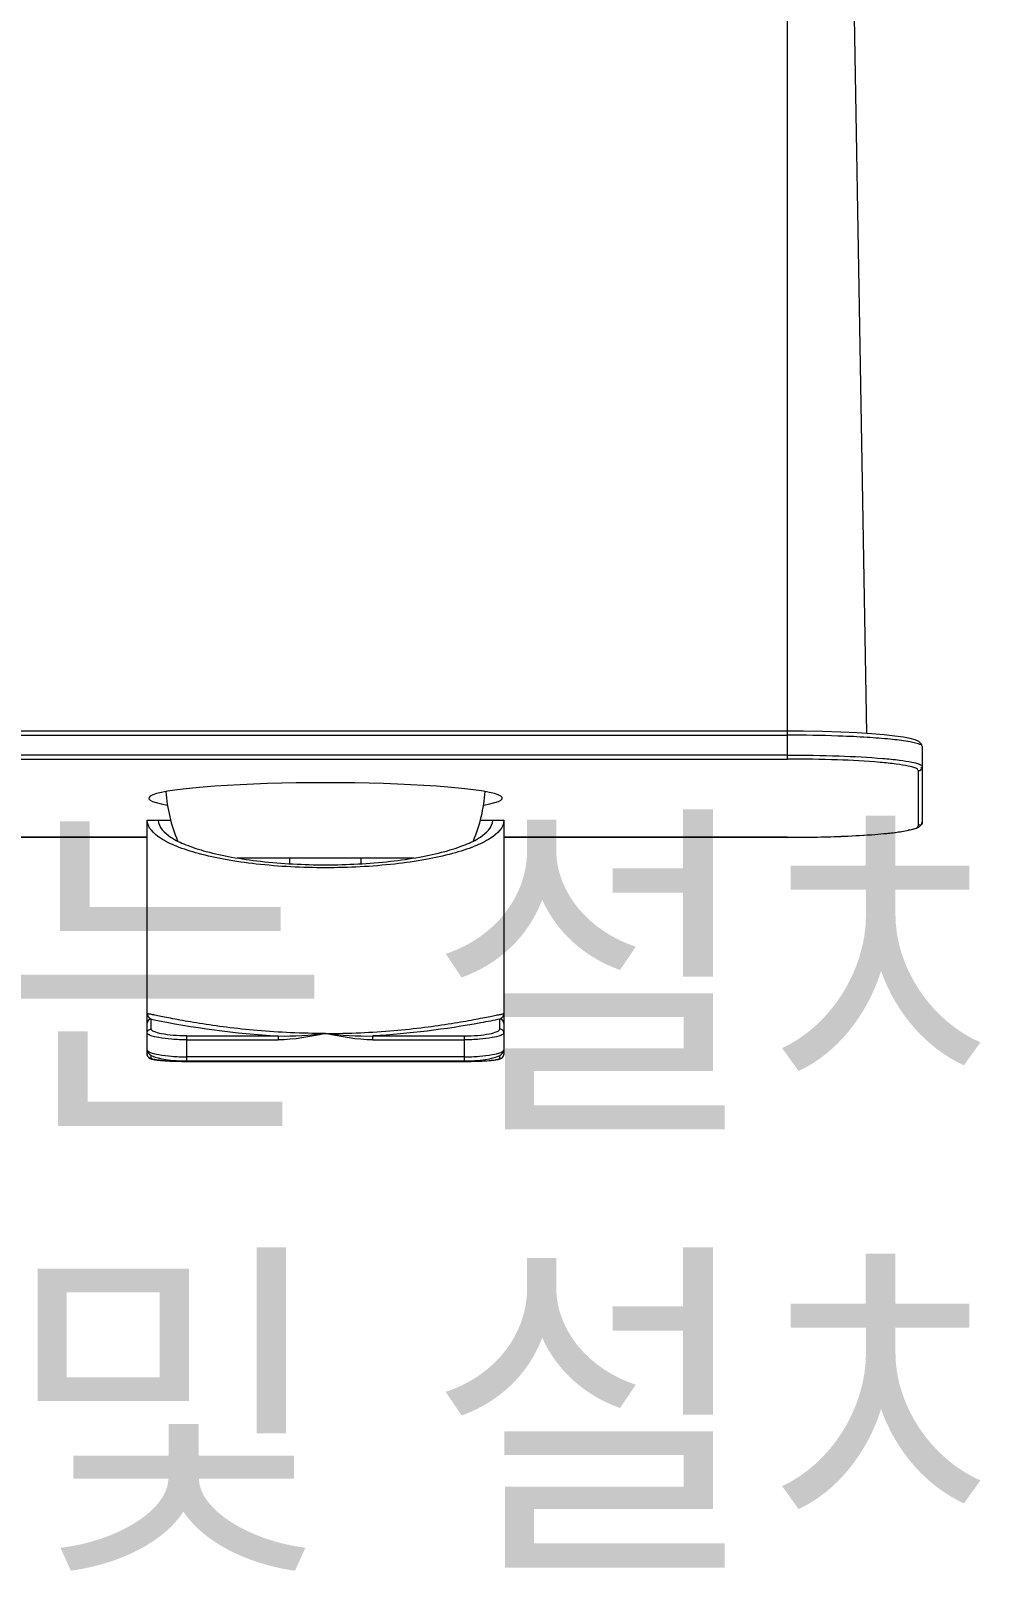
# Model space of a CAD drawing. Header units: millimetres. Extents: x 6794 to 7564, y -3773 to -2783.
# Drawn here: x 7102.57 to 7132.61, y -2964.81 to -2916.16 of the extents above; entities that cross this region are included whole.
import ezdxf

# ---------------------------------------------------------------- set-up
doc = ezdxf.new("R2010")
doc.units = ezdxf.units.MM
doc.header["$LTSCALE"] = 0.1
doc.layers.get('0').update_dxf_attribs({"lineweight": 13})
doc.layers.add('DIM', color=3, linetype='Continuous', lineweight=9)
doc.styles.get("Standard").update_dxf_attribs({"font": 'arial.ttf'})

msp = doc.modelspace()

# ---------------------------------------------------------------- linework, layer by layer
at = {"color": 7, "linetype": 'Continuous'}
for p, q in [((7126.4413, -2939.1429), (7126.4413, -2908.4077)), ((7128.4181, -2908.6533), (7128.9363, -2938.3401)), ((7126.4413, -2938.266), (7096.2663, -2938.266)), ((7096.2663, -2938.391), (7126.4413, -2938.391)), ((7128.0798, -2938.4188), (7128.0307, -2938.4171)), ((7126.4413, -2939.0183), (7096.2663, -2939.0183)), ((7130.6912, -2938.7488), (7130.6913, -2938.7519)), ((7130.6913, -2938.7519), (7130.6913, -2941.129)), ((7096.2663, -2939.1429), (7126.4413, -2939.1429)), ((7130.5663, -2939.5038), (7130.5663, -2941.2535)), ((7106.2413, -2941.0749), (7106.9795, -2941.0749)), ((7106.2413, -2948.3243), (7106.2413, -2941.0749)), ((7116.753, -2941.0749), (7117.4913, -2941.0749)), ((7117.4913, -2941.0749), (7117.4913, -2948.4664)), ((7130.6708, -2941.2069), (7130.6912, -2941.1319)), ((7130.6913, -2941.129), (7130.6912, -2941.132)), ((7106.2413, -2941.6144), (7096.9138, -2941.6144)), ((7106.2413, -2941.6149), (7096.9138, -2941.6149)), ((7126.4413, -2941.6144), (7117.4913, -2941.6144)), ((7126.4413, -2941.6149), (7117.4913, -2941.6149)), ((7126.4413, -2941.6149), (7126.4413, -2941.6144)), ((7128.2259, -2941.5789), (7128.2413, -2941.5783)), ((7114.6563, -2942.2679), (7109.0755, -2942.2679)), ((7110.7413, -2942.4457), (7110.7413, -2942.2679)), ((7112.9913, -2942.4456), (7112.9913, -2942.2679)), ((7106.3663, -2947.6684), (7106.3663, -2947.3527)), ((7117.3663, -2947.6684), (7117.3663, -2947.3527)), ((7107.4913, -2947.8848), (7110.3716, -2947.8848)), ((7107.4913, -2948.6691), (7107.4913, -2947.8848)), ((7107.4913, -2948.007), (7110.3716, -2948.007)), ((7110.3716, -2947.8848), (7110.3716, -2948.007)), ((7113.361, -2947.8848), (7116.2413, -2947.8848)), ((7113.361, -2948.007), (7113.361, -2947.8848)), ((7113.361, -2948.007), (7116.2413, -2948.007)), ((7116.2413, -2947.8848), (7116.2413, -2948.6691)), ((7106.2413, -2948.4673), (7106.2413, -2948.3257)), ((7106.3663, -2948.591), (7106.3663, -2948.4984)), ((7106.3771, -2948.6126), (7106.4045, -2948.6197)), ((7116.2413, -2948.5441), (7107.4913, -2948.5441)), ((7107.4913, -2948.6691), (7116.2413, -2948.6691)), ((7107.4913, -2948.6876), (7116.2413, -2948.6876)), ((7107.4913, -2948.6881), (7107.4913, -2948.6876)), ((7107.4913, -2948.6881), (7116.3157, -2948.6879)), ((7116.2413, -2948.6876), (7116.2413, -2948.6881)), ((7117.3663, -2948.591), (7117.3663, -2948.4984)), ((7117.4913, -2948.4676), (7117.4913, -2948.4664))]:
    msp.add_line(p, q, dxfattribs=at)
for points in [[(7130.6912, -2938.749), (7130.6708, -2938.674), (7130.5833, -2938.5903), (7130.4695, -2938.5413), (7130.3107, -2938.4985), (7130.0967, -2938.4579), (7129.8244, -2938.4194), (7129.4912, -2938.3833), (7129.0956, -2938.3503), (7128.6383, -2938.3212), (7128.1217, -2938.2972), (7127.5505, -2938.2792), (7126.9321, -2938.2685), (7126.4413, -2938.266)], [(7126.4413, -2941.6149), (7126.9321, -2941.6123), (7127.5505, -2941.6016), (7128.1217, -2941.5837), (7128.6383, -2941.5596), (7129.0956, -2941.5306), (7129.4912, -2941.4976), (7129.8244, -2941.4614), (7130.0967, -2941.4229), (7130.3107, -2941.3823)], [(7130.3107, -2941.3823), (7130.4695, -2941.3396), (7130.5833, -2941.2906), (7130.6708, -2941.2069)], [(7106.2413, -2948.3257), (7106.2464, -2948.3643), (7106.2739, -2948.4219), (7106.3138, -2948.4638), (7106.3626, -2948.4966), (7106.4219, -2948.5252), (7106.4955, -2948.552), (7106.5871, -2948.5779), (7106.699, -2948.6024), (7106.8319, -2948.6246), (7106.9842, -2948.6434), (7107.1536, -2948.6578), (7107.3365, -2948.6667), (7107.4913, -2948.6691)], [(7106.2413, -2948.4673), (7106.2418, -2948.4782), (7106.2539, -2948.5228), (7106.2774, -2948.5578), (7106.3037, -2948.5804), (7106.3287, -2948.5947), (7106.3524, -2948.6046), (7106.3771, -2948.6126)], [(7106.4045, -2948.6197), (7106.4356, -2948.6264), (7106.4711, -2948.6328), (7106.5114, -2948.6391), (7106.557, -2948.6451), (7106.6081, -2948.651), (7106.6651, -2948.6567), (7106.728, -2948.662), (7106.7968, -2948.667), (7106.8715, -2948.6717), (7106.9515, -2948.6759), (7107.0368, -2948.6795), (7107.127, -2948.6827), (7107.2214, -2948.6851), (7107.3197, -2948.6869), (7107.4211, -2948.6879), (7107.4913, -2948.6881)], [(7116.2412, -2948.6691), (7116.3961, -2948.6667), (7116.5797, -2948.6577), (7116.7499, -2948.6432), (7116.9029, -2948.6242), (7117.0361, -2948.6019), (7117.148, -2948.5773), (7117.2392, -2948.5513), (7117.3121, -2948.5246), (7117.3708, -2948.4961), (7117.4191, -2948.4635), (7117.4586, -2948.4219), (7117.4861, -2948.3645), (7117.4913, -2948.3239)], [(7116.3157, -2948.6879), (7116.4211, -2948.6868), (7116.5231, -2948.6849), (7116.6209, -2948.6822), (7116.7139, -2948.6788), (7116.8015, -2948.6749), (7116.8834, -2948.6704), (7116.9593, -2948.6654), (7117.0289, -2948.66), (7117.0919, -2948.6543), (7117.1486, -2948.6483), (7117.199, -2948.6421), (7117.2436, -2948.6357), (7117.2827, -2948.6291), (7117.3168, -2948.6223)], [(7117.3168, -2948.6223), (7117.3465, -2948.615), (7117.373, -2948.6071)], [(7117.373, -2948.6071), (7117.3977, -2948.5976), (7117.4232, -2948.5841), (7117.4504, -2948.5626), (7117.4758, -2948.5285), (7117.4902, -2948.4831), (7117.4913, -2948.4676)]]:
    msp.add_lwpolyline(points, dxfattribs=at)
for centre, radius, start, end in [((7126.4798, -2984.3516), 45.9606, 88.06627, 90.04807), ((7126.9815, -2970.3609), 31.961, 86.45276, 88.03066), ((7111.7586, -2939.8179), 4.9423, 184.08419, 202.70502), ((7111.974, -2939.8179), 4.9423, 337.29257, 355.91584), ((7126.4354, -2894.4026), 47.2118, 270.0071, 271.05622), ((7126.5037, -2898.5542), 43.0597, 271.06717, 271.18339), ((7126.6008, -2902.5547), 39.058, 271.16214, 272.3845), ((7106.3661, -2947.4776), 0.1249, 89.94275, 179.94256), ((7111.965, -2920.5514), 27.3797, 258.20062, 266.6636), ((7117.3664, -2947.4776), 0.1249, 0.05744, 90.05725)]:
    msp.add_arc(centre, radius, start, end, dxfattribs=at)
msp.add_ellipse((7111.8663, -2940.3796), major_axis=(5.575, 0), ratio=0.0874887, start_param=-0.4630397, end_param=3.6046295, dxfattribs=at)
for points, knots in [([(7130.6913, -2938.7519), (7130.6913, -2938.7042), (7130.481, -2938.6364), (7130.1856, -2938.5746), (7129.6197, -2938.5073), (7129.2014, -2938.4763), (7128.959, -2938.4612)], [0, 0, 0, 0, 0.0804867, 0.2778691, 0.5894605, 1, 1, 1, 1]), ([(7126.4413, -2939.0183), (7126.9843, -2939.0185), (7127.9862, -2939.0338), (7129.1706, -2939.0954), (7129.929, -2939.1682), (7130.3313, -2939.2306), (7130.5503, -2939.28), (7130.6913, -2939.3434), (7130.6913, -2939.3792)], [0, 0, 0, 0, 0.3792629, 0.700787, 0.8243097, 0.916673, 0.9749601, 1, 1, 1, 1]), ([(7130.5663, -2939.5038), (7130.5647, -2939.4685), (7130.4322, -2939.4046), (7130.2157, -2939.355), (7129.8271, -2939.293), (7129.09, -2939.2197), (7127.9411, -2939.1584), (7126.9684, -2939.143), (7126.4413, -2939.1429)], [0, 0, 0, 0, 0.025367, 0.0837037, 0.1761305, 0.2995812, 0.6209268, 1, 1, 1, 1]), ([(7130.5663, -2939.5038), (7130.5957, -2939.5038), (7130.6617, -2939.5021), (7130.6731, -2939.4251), (7130.6577, -2939.4058)], [0, 0, 0, 0, 0.5438974, 1, 1, 1, 1]), ([(7111.8663, -2942.5749), (7111.137, -2942.5749), (7110.0771, -2942.5229), (7108.7401, -2942.3329), (7107.8994, -2942.1528), (7107.2033, -2941.9269), (7106.6193, -2941.659), (7106.2413, -2941.3088), (7106.2413, -2941.0749)], [0, 0, 0, 0, 0.3619832, 0.5254567, 0.669377, 0.7896067, 0.8838778, 1, 1, 1, 1]), ([(7106.5913, -2941.0749), (7106.5913, -2941.2943), (7106.9458, -2941.6226), (7107.4935, -2941.8739), (7108.1463, -2942.0857), (7108.9347, -2942.2546), (7110.1884, -2942.4328), (7111.1824, -2942.4816), (7111.8663, -2942.4816)], [0, 0, 0, 0, 0.1161211, 0.2103923, 0.3306229, 0.4745446, 0.6380192, 1, 1, 1, 1]), ([(7111.8663, -2942.4816), (7112.5502, -2942.4816), (7113.5441, -2942.4328), (7114.7979, -2942.2546), (7115.5863, -2942.0857), (7116.2391, -2941.8739), (7116.7867, -2941.6226), (7117.1413, -2941.2943), (7117.1413, -2941.0749)], [0, 0, 0, 0, 0.3619832, 0.5254567, 0.6693771, 0.7896068, 0.8838778, 1, 1, 1, 1]), ([(7117.4913, -2941.0749), (7117.4913, -2941.3088), (7117.1132, -2941.659), (7116.5292, -2941.9269), (7115.8331, -2942.1528), (7114.9924, -2942.3329), (7113.6554, -2942.5229), (7112.5955, -2942.5749), (7111.8663, -2942.5749)], [0, 0, 0, 0, 0.1161211, 0.2103923, 0.3306229, 0.4745446, 0.6380192, 1, 1, 1, 1]), ([(7128.2413, -2941.5783), (7128.5603, -2941.5647), (7129.1159, -2941.5329), (7129.8756, -2941.4644), (7130.2714, -2941.3859), (7130.5629, -2941.3163), (7130.5663, -2941.2535)], [0, 0, 0, 0, 0.4044823, 0.7189159, 0.920378, 1, 1, 1, 1]), ([(7130.6912, -2941.132), (7130.6906, -2941.1609), (7130.6877, -2941.2261), (7130.6121, -2941.2353), (7130.5929, -2941.2201)], [0, 0, 0, 0, 0.5416789, 1, 1, 1, 1]), ([(7111.8663, -2947.8054), (7111.4994, -2947.805), (7110.7796, -2947.789), (7109.7363, -2947.7212), (7108.7771, -2947.6192), (7108.0479, -2947.5155), (7107.5327, -2947.4304), (7107.2056, -2947.3718), (7106.9231, -2947.3174), (7106.6878, -2947.2701), (7106.5221, -2947.2367), (7106.4152, -2947.2148), (7106.354, -2947.2027), (7106.3078, -2947.1922), (7106.2711, -2947.1864), (7106.2555, -2947.1788), (7106.2413, -2947.1791), (7106.2413, -2947.1767)], [0, 0, 0, 0, 0.1940946, 0.3807258, 0.5528943, 0.7042428, 0.7703128, 0.8291079, 0.8800333, 0.9225224, 0.9560793, 0.9693829, 0.9803222, 0.9888714, 0.9950074, 0.9987173, 1, 1, 1, 1]), ([(7106.2759, -2947.2755), (7106.2928, -2947.2992), (7106.3206, -2947.3297), (7106.3561, -2947.3487), (7106.3663, -2947.3527)], [0, 0, 0, 0, 0.7282949, 1, 1, 1, 1]), ([(7111.8663, -2947.8054), (7112.2332, -2947.805), (7112.953, -2947.789), (7113.9962, -2947.7212), (7114.9554, -2947.6192), (7115.6847, -2947.5155), (7116.1998, -2947.4304), (7116.5269, -2947.3718), (7116.8095, -2947.3174), (7117.0447, -2947.2701), (7117.2104, -2947.2366), (7117.3173, -2947.2149), (7117.3785, -2947.2028), (7117.4247, -2947.1923), (7117.4614, -2947.1864), (7117.4771, -2947.1789), (7117.4913, -2947.1791), (7117.4913, -2947.1767)], [0, 0, 0, 0, 0.1940956, 0.3807277, 0.5528971, 0.7042457, 0.7703156, 0.8291103, 0.8800352, 0.9225242, 0.9560798, 0.9693826, 0.9803207, 0.9888692, 0.9950053, 0.9987161, 1, 1, 1, 1]), ([(7117.3663, -2947.3527), (7117.3764, -2947.3487), (7117.412, -2947.3298), (7117.4397, -2947.2992), (7117.4567, -2947.2755)], [0, 0, 0, 0, 0.2717332, 1, 1, 1, 1]), ([(7106.2413, -2947.7917), (7106.2413, -2947.7602), (7106.2684, -2947.6943), (7106.3344, -2947.6684), (7106.3663, -2947.6684)], [0, 0, 0, 0, 0.4975175, 1, 1, 1, 1]), ([(7107.4913, -2948.007), (7107.3301, -2948.007), (7107.0325, -2947.9954), (7106.6473, -2947.9524), (7106.3942, -2947.8941), (7106.2745, -2947.8419), (7106.2413, -2947.8067), (7106.2413, -2947.7917)], [0, 0, 0, 0, 0.3738591, 0.689227, 0.9029688, 0.965189, 1, 1, 1, 1]), ([(7107.4913, -2947.8848), (7107.3464, -2947.8847), (7107.0781, -2947.8731), (7106.7304, -2947.8293), (7106.5025, -2947.7716), (7106.3941, -2947.7177), (7106.3661, -2947.683), (7106.3663, -2947.6684)], [0, 0, 0, 0, 0.3707792, 0.6856836, 0.8997175, 0.9627537, 1, 1, 1, 1]), ([(7117.3663, -2947.3526), (7117.1676, -2947.3941), (7115.8451, -2947.6512), (7114.5034, -2947.8186), (7113.361, -2947.8848)], [0, 0, 0, 0, 0.1506402, 1, 1, 1, 1]), ([(7116.2413, -2947.8848), (7116.3861, -2947.8846), (7116.6543, -2947.8733), (7117.0024, -2947.8293), (7117.2296, -2947.7715), (7117.3387, -2947.7176), (7117.3658, -2947.683), (7117.3663, -2947.6685)], [0, 0, 0, 0, 0.3708156, 0.6857416, 0.8998381, 0.9627784, 1, 1, 1, 1]), ([(7117.4913, -2947.7917), (7117.4913, -2947.8067), (7117.4581, -2947.8419), (7117.3383, -2947.8941), (7117.0852, -2947.9524), (7116.7, -2947.9954), (7116.4024, -2948.007), (7116.2413, -2948.007)], [0, 0, 0, 0, 0.034811, 0.0970312, 0.310773, 0.6261408, 1, 1, 1, 1]), ([(7117.4913, -2947.7917), (7117.4913, -2947.7602), (7117.4642, -2947.6943), (7117.3981, -2947.6684), (7117.3663, -2947.6684)], [0, 0, 0, 0, 0.497519, 1, 1, 1, 1]), ([(7106.2413, -2948.3243), (7106.2413, -2948.3396), (7106.2742, -2948.3756), (7106.3944, -2948.4291), (7106.6478, -2948.4885), (7107.0331, -2948.5322), (7107.3306, -2948.5441), (7107.4913, -2948.5441)], [0, 0, 0, 0, 0.0354336, 0.0980256, 0.3118801, 0.6276802, 1, 1, 1, 1]), ([(7106.3663, -2948.591), (7106.3345, -2948.591), (7106.2685, -2948.5648), (7106.2415, -2948.499), (7106.2413, -2948.4673)], [0, 0, 0, 0, 0.5002219, 1, 1, 1, 1]), ([(7107.4913, -2948.6876), (7107.3477, -2948.6876), (7107.0826, -2948.683), (7106.7691, -2948.6664), (7106.5687, -2948.6464), (7106.4619, -2948.6299), (7106.4047, -2948.6163), (7106.3661, -2948.6005), (7106.3663, -2948.591)], [0, 0, 0, 0, 0.3788617, 0.700836, 0.8241637, 0.916263, 0.9748909, 1, 1, 1, 1]), ([(7116.2413, -2948.5441), (7116.4019, -2948.5441), (7116.6994, -2948.5322), (7117.0847, -2948.4885), (7117.3381, -2948.4291), (7117.4583, -2948.3756), (7117.4913, -2948.3396), (7117.4913, -2948.3243)], [0, 0, 0, 0, 0.3723198, 0.6881199, 0.9019744, 0.9645664, 1, 1, 1, 1]), ([(7116.2413, -2948.6876), (7116.3848, -2948.6876), (7116.65, -2948.6831), (7116.9633, -2948.6664), (7117.164, -2948.6463), (7117.2702, -2948.6299), (7117.3285, -2948.6163), (7117.3657, -2948.6005), (7117.3663, -2948.591)], [0, 0, 0, 0, 0.3788823, 0.7008593, 0.8241926, 0.916304, 0.9748529, 1, 1, 1, 1]), ([(7117.3663, -2948.591), (7117.3979, -2948.591), (7117.4639, -2948.5649), (7117.4909, -2948.4992), (7117.4913, -2948.4676)], [0, 0, 0, 0, 0.500106, 1, 1, 1, 1])]:
    msp.add_open_spline(points, degree=3, knots=knots, dxfattribs=at)
for points in [[(7106.2413, -2947.1767), (7106.2412, -2947.2), (7106.2474, -2947.2236), (7106.2574, -2947.2446)], [(7106.2574, -2947.2446), (7106.2626, -2947.2554), (7106.2689, -2947.2657), (7106.2759, -2947.2755)], [(7117.4567, -2947.2755), (7117.4636, -2947.2657), (7117.4699, -2947.2554), (7117.4751, -2947.2446)], [(7117.4751, -2947.2446), (7117.4851, -2947.2236), (7117.4913, -2947.1999), (7117.4913, -2947.1767)], [(7111.8663, -2947.8054), (7111.3754, -2947.9143), (7110.8743, -2948.003), (7110.3716, -2948.007)], [(7110.3716, -2947.8845), (7110.8703, -2947.8991), (7111.3698, -2947.8549), (7111.8663, -2947.8054)], [(7111.8663, -2947.8054), (7112.3627, -2947.8549), (7112.8622, -2947.8991), (7113.3609, -2947.8845)], [(7113.361, -2948.007), (7112.8582, -2948.003), (7112.3571, -2947.9143), (7111.8663, -2947.8054)]]:
    msp.add_open_spline(points, degree=3, dxfattribs=at)

# ---------------------------------------------------------------- texts
at = {"layer": 'DIM', "insert": (7214.807, -2964.8096), "char_height": 8.294062, "attachment_point": 9}
msp.add_mtext('{\\fGulim|b0|i0|c129|p50;제품 설치 높이는 설치 환경을 고려하여 \\P조정 및 설치 하시기 바랍니다}', dxfattribs=at)

doc.saveas('drawing.dxf')
